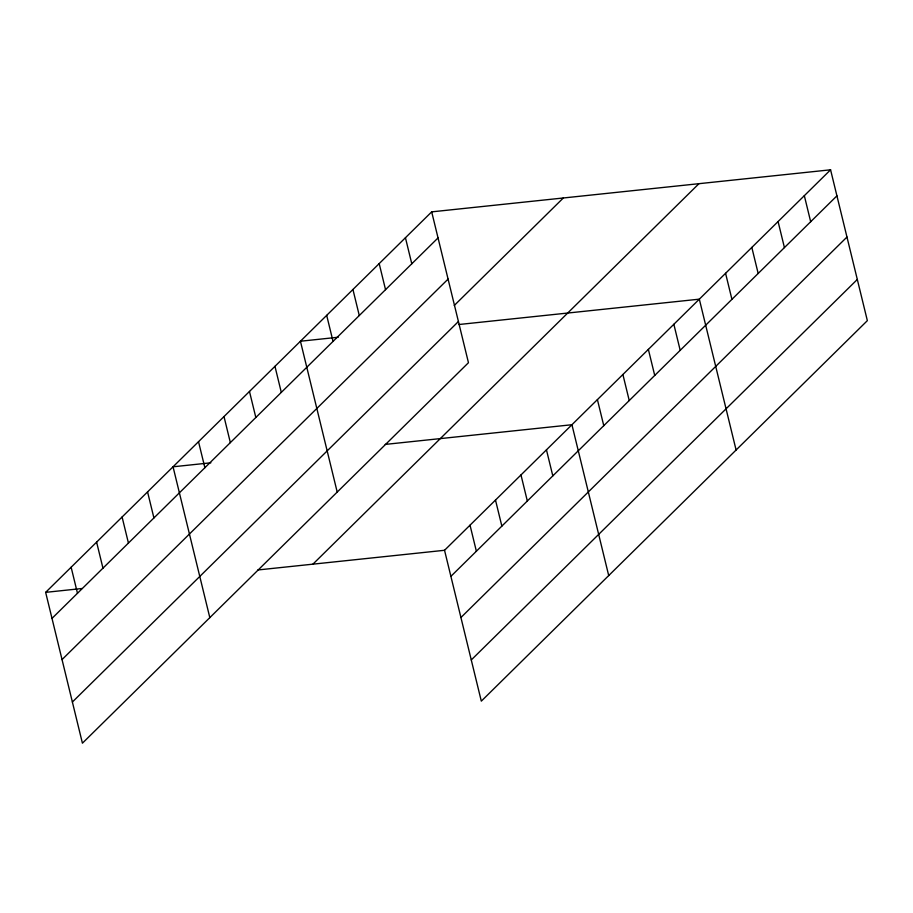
<?xml version="1.0" encoding="UTF-8"?>
<svg xmlns="http://www.w3.org/2000/svg" width="913" height="913" viewBox="0 0 913 913"><rect width="100%" height="100%" fill="white"/><g stroke="black" fill="none" stroke-linecap="round" stroke-linejoin="round"><path stroke-width="1.37" d="M431.689 211.862L468.46 362.712L82.421 743.193L45.65 592.354L431.689 211.862L830.579 169.807L867.35 320.646L481.311 701.138L444.54 550.288L830.579 169.807M51.995 618.398L438.035 237.916M62.038 659.585L448.078 279.104M454.275 305.456L563.321 197.984M72.389 702.017L458.417 321.524M312.908 564.166L698.947 183.684M450.896 576.343L836.924 195.85M460.928 617.519L846.967 237.038M471.279 659.951L857.307 279.469M338.244 337.239L300.434 341.234L337.205 492.073M458.908 324.514L699.324 299.167L736.095 450.018M210.857 462.8L173.048 466.794L209.819 617.633M385.206 444.414L571.937 424.728L608.709 575.578M45.65 592.354L82.056 588.508M257.808 569.974L444.54 550.288M804.33 195.679L810.676 221.722M778.081 221.551L784.427 247.606M751.821 247.423L758.178 273.478M725.573 273.295L731.929 299.35M673.851 324.275L680.196 350.33M648.367 349.394L654.724 375.448M622.894 374.501L629.24 400.556M597.41 399.62L603.767 425.663M546.453 449.835L552.81 475.89M520.981 474.954L527.326 501.009M495.497 500.062L501.853 526.116M405.44 237.734L411.786 263.789M470.024 525.18L476.369 551.224M379.192 263.606L385.537 289.661M352.932 289.478L359.288 315.533M326.683 315.35L333.04 341.405M274.961 366.341L281.307 392.396M249.477 391.449L255.834 417.503M224.005 416.568L230.35 442.622M198.52 441.675L204.877 467.73M147.564 491.902L153.92 517.956M122.091 517.009L128.436 543.064M96.607 542.128L102.964 568.183M71.134 567.235L77.479 593.29"/></g></svg>
